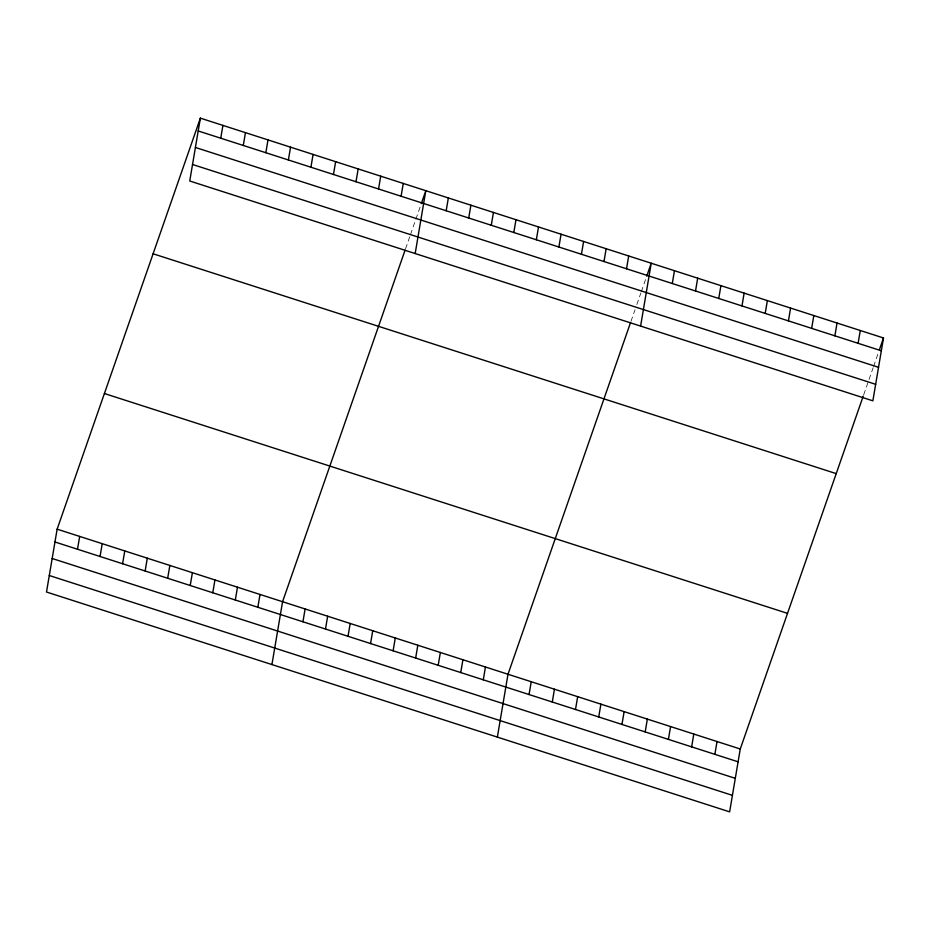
<?xml version="1.0" encoding="UTF-8"?>
<svg xmlns="http://www.w3.org/2000/svg" width="930" height="930" viewBox="0 0 930 930"><rect width="100%" height="100%" fill="white"/><g stroke="black" fill="none" stroke-linecap="round" stroke-linejoin="round"><path stroke-width="0.7" stroke-dasharray="4.65 3.49" d="M405.55 248.822L410.049 235.894M410.502 234.604L420.848 204.891M630.982 321.362L635.027 309.737M636.829 304.563L640.886 292.938M641.328 291.648L646.28 277.442M863.691 394.808L873.142 367.687M873.596 366.385L878.548 352.179"/><path stroke-width="1.4" d="M200.369 118.145L189.743 181.001L872.863 400.83L883.5 337.974L200.369 118.145L57.137 529.17L46.5 592.026L729.632 811.855L740.257 748.999L863.238 396.099M77.504 549.235L79.678 536.424M100.056 556.489L102.219 543.678M122.597 563.743L124.76 550.932M145.138 570.997L147.3 558.186M220.747 138.21L222.921 125.399M167.679 578.251L169.853 565.44M243.288 145.464L245.462 132.653M190.22 585.505L192.394 572.694M265.841 152.718L268.003 139.907M212.772 592.759L214.935 579.948M288.381 159.972L290.544 147.161M235.313 600.024L237.476 587.202M310.922 167.226L313.084 154.415M257.854 607.278L260.016 594.456M333.463 174.48L335.637 161.669M271.932 664.578L282.569 601.71L405.096 250.112M356.004 181.734L358.178 168.923M302.936 621.786L305.11 608.964M378.557 188.988L380.719 176.177M325.488 629.04L327.651 616.218M401.097 196.242L403.26 183.431M348.029 636.294L350.192 623.472M415.175 253.541L425.8 190.685L421.302 203.6M370.57 643.548L372.732 630.726M446.179 210.75L448.353 197.939M393.111 650.802L395.285 637.98M468.72 218.015L470.894 205.193M415.652 658.056L417.826 645.234M491.273 225.269L493.435 212.447M438.193 665.31L440.367 652.488M513.813 232.523L515.976 219.701M460.745 672.564L462.908 659.742M536.354 239.777L538.517 226.955M483.286 679.818L485.448 666.996M558.895 247.031L561.069 234.209M497.364 737.118L508.001 674.25L630.528 322.652M581.436 254.285L583.61 241.463M529.054 694.547L531.228 681.725M603.988 261.539L606.151 248.717M552.281 702.022L554.443 689.2M626.529 268.793L628.692 255.971M575.507 709.497L577.67 696.675M640.607 326.093L651.233 263.225L646.734 276.152M598.734 716.972L600.896 704.15M672.297 283.522L674.459 270.7M621.961 724.447L624.123 711.624M695.524 290.997L697.686 278.175M645.188 731.91L647.35 719.099M718.75 298.472L720.913 285.65M668.414 739.385L670.577 726.574M741.977 305.947L744.14 293.124M691.641 746.86L693.803 734.049M765.204 313.41L767.366 300.599M714.868 754.335L717.03 741.524M788.431 320.885L790.593 308.074M811.658 328.36L813.82 315.549M834.884 335.835L837.047 323.024M858.111 343.31L860.273 330.499M879.443 349.599L883.5 337.974M198.206 130.956L881.338 350.784M195.416 147.475L878.536 367.303M192.533 164.482L875.665 384.311M153.101 253.785L836.233 473.614M104.404 393.529L787.524 613.358M57.137 529.17L740.257 748.999M54.963 541.981L738.095 761.81M52.173 558.5L735.293 778.329M49.29 575.519L732.422 795.348"/></g></svg>
